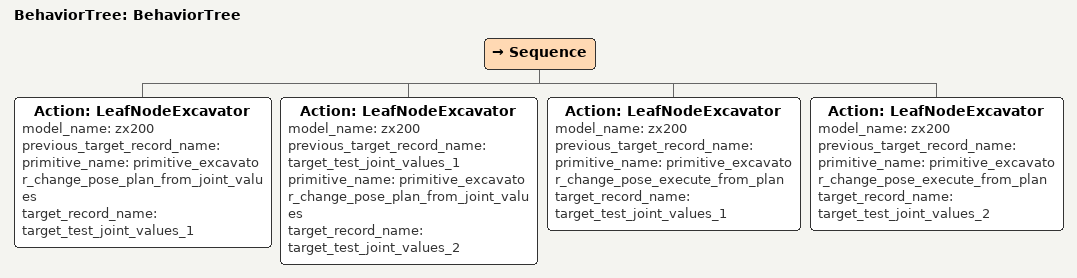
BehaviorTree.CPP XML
<?xml version="1.0"?>
<root main_tree_to_execute="BehaviorTree">
    <BehaviorTree ID="BehaviorTree">
        <Sequence>
            <Action  model_name="zx200" ID="LeafNodeExcavator" previous_target_record_name="" primitive_name="primitive_excavator_change_pose_plan_from_joint_values" target_record_name="target_test_joint_values_1"/>
            <Action  model_name="zx200" ID="LeafNodeExcavator" previous_target_record_name="target_test_joint_values_1" primitive_name="primitive_excavator_change_pose_plan_from_joint_values" target_record_name="target_test_joint_values_2"/>
            <Action  model_name="zx200" ID="LeafNodeExcavator" previous_target_record_name="" primitive_name="primitive_excavator_change_pose_execute_from_plan" target_record_name="target_test_joint_values_1"/>
            <Action  model_name="zx200" ID="LeafNodeExcavator" previous_target_record_name="" primitive_name="primitive_excavator_change_pose_execute_from_plan" target_record_name="target_test_joint_values_2"/>
        </Sequence>
    </BehaviorTree>
</root>
